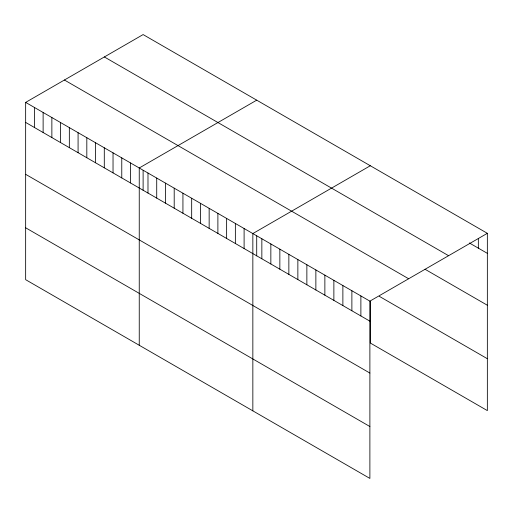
<?xml version="1.0" encoding="UTF-8"?>
<svg xmlns="http://www.w3.org/2000/svg" width="513" height="513" viewBox="0 0 513 513"><rect width="100%" height="100%" fill="white"/><g stroke="black" fill="none" stroke-linecap="round" stroke-linejoin="round"><path stroke-width="0.77" d="M25.65 102.395L369.886 301.137L369.886 478.424L25.65 279.681L25.65 102.395L143.114 34.576L487.35 233.319L487.35 410.605L370.309 343.03L370.309 301.516M256.712 100.163L139.247 167.982L139.247 345.268M370.309 165.744L252.845 233.562L252.845 410.849M369.886 301.137L487.35 233.319M469.344 242.95L487.35 253.345M104.351 56.956L448.586 255.698M425.02 269.254L487.35 305.241M64.414 80.015L408.649 278.758M379.312 296.334L487.35 358.709M25.65 122.427L369.886 321.164M25.65 174.317L369.886 373.06M25.65 227.785L369.886 426.527M478.347 238.532L478.347 248.151M360.883 295.937L360.883 315.97M351.88 290.743L351.88 310.769M342.876 285.542L342.876 305.575M333.873 280.348L333.873 300.374M324.87 275.148L324.87 295.174M315.867 269.947L315.867 289.98M306.864 264.753L306.864 284.779M297.861 259.552L297.861 279.585M288.857 254.358L288.857 274.384M279.854 249.158L279.854 269.184M270.851 243.957L270.851 263.99M261.848 238.763L261.848 258.789M256.712 235.929L256.712 255.891M244.105 228.522L244.105 248.549M235.364 223.476L235.364 243.502M226.631 218.429L226.631 238.462M217.89 213.382L217.89 233.415M209.15 208.342L209.15 228.368M200.416 203.295L200.416 223.322M191.676 198.249L191.676 218.281M182.936 193.202L182.936 213.235M174.202 188.162L174.202 208.188M165.462 183.115L165.462 203.142M156.721 178.069L156.721 198.101M147.988 173.022L147.988 193.055M143.114 170.348L143.114 190.304M130.507 162.935L130.507 182.961M121.773 157.889L121.773 177.921M113.033 152.842L113.033 172.875M104.293 147.802L104.293 167.828M95.553 142.755L95.553 162.781M86.819 137.708L86.819 157.741M78.079 132.668L78.079 152.694M69.338 127.622L69.338 147.648M60.605 122.575L60.605 142.601M51.864 117.528L51.864 137.561M43.124 112.488L43.124 132.514M34.39 107.441L34.39 127.468"/></g></svg>
